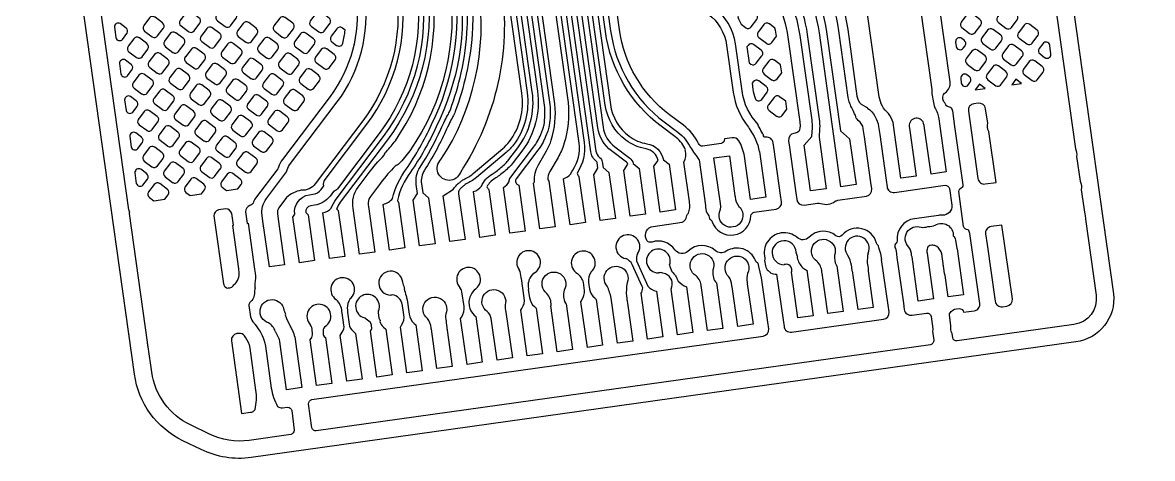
# Model space of a CAD drawing. Extents: x 176 to 489, y 37 to 258.
# Drawn here: x 225.12 to 238.14, y 49.6 to 54.62 of the extents above; entities that cross this region are included whole.
import ezdxf

# ---------------------------------------------------------------- set-up
doc = ezdxf.new("R2010")
doc.units = 0
doc.layers.add('bak_bak_ttr1-bcq7360', color=9, linetype='Continuous')
doc.layers.add('bak_outline', color=8, linetype='Continuous')

msp = doc.modelspace()

# ---------------------------------------------------------------- linework, layer by layer
at = {"layer": 'bak_bak_ttr1-bcq7360'}
for p, q in [((236.516, 53.905), (236.63, 53.921)), ((236.096, 53.846), (236.21, 53.862))]:
    msp.add_line(p, q, dxfattribs=at)
for points in [[(234.844, 52.62, 0.391526), (234.903, 52.704), (234.893, 52.779), (234.893, 52.779), (234.818, 53.307), (234.819, 53.307), (234.806, 53.399, 0.198924), (234.748, 53.496, -0.197398), (234.714, 53.554, -0.005848), (234.681, 53.626, -0.101709), (234.633, 53.761), (234.525, 54.529, 0.161646), (233.983, 55.629, -0.160256), (233.671, 56.264), (232.346, 65.691, -0.198908), (234.444, 73.804), (238.877, 79.688, 0.198902), (241.002, 87.903), (234.483, 134.292, 0.170817)], [(230.162, 52.896, -1.282442), (229.939, 53.043, 0.181655), (230.375, 54.994), (228.938, 65.22, -0.0797), (229.026, 69.777, -0.003721), (229.031, 69.804, -0.006077), (229.032, 69.807, -0.004716), (229.041, 69.851, -0.115895), (231.695, 75.875), (236.122, 81.751, 0.121191), (237.511, 84.996, 0.060908), (237.606, 87.234), (231.124, 133.359, 0.040698)], [(231.388, 133.396), (237.871, 87.26, -0.061024), (237.774, 84.953, -0.121174), (236.335, 81.591), (231.908, 75.715, 0.115958), (229.302, 69.799, 0.004821), (229.294, 69.758, -0.009273), (229.293, 69.754, -0.004784), (229.293, 69.752, 0.00373), (229.289, 69.729, 0.079687), (229.202, 65.257), (230.639, 55.031, -0.181786), (230.162, 52.896)], [(228.961, 54.892, -0.193979), (228.66, 53.772), (228.113, 53.045, 0.08742), (228.067, 52.956, -0.088018), (228.057, 52.937), (227.802, 52.598, 0.083619), (227.773, 52.542, -0.241297), (227.736, 52.514, 0.309462), (227.688, 52.442), (227.707, 52.307), (227.716, 52.309), (227.79, 51.781), (227.79, 51.781), (227.797, 51.734, -0.078624), (227.795, 51.614, 0.063269), (227.793, 51.57, -0.209463), (227.795, 51.549, 0.049868), (227.789, 51.516, -0.257547), (227.736, 51.394, 0.17704), (227.725, 51.361), (227.743, 51.229, 0.124424), (227.787, 51.155, -0.119288), (227.793, 51.144, -0.094558), (227.899, 50.964, -0.050377), (227.912, 50.912), (227.915, 50.893), (227.915, 50.893), (227.983, 50.408, 0.091269), (228.056, 50.196, 0.209543), (228.114, 50.18), (228.17, 50.188, -0.364268), (228.221, 50.148), (228.247, 49.921, -0.34951), (228.209, 49.872), (227.729, 49.804, -0.147934), (227.271, 49.876), (227.052, 49.982, -0.250802), (226.606, 50.591), (226.565, 50.882, -0.098314), (226.558, 50.936), (226.349, 52.42, -0.098304), (226.352, 52.44, -0.10773), (226.343, 52.465), (224.23, 67.495, -0.154608)], [(231.984, 65.64), (233.309, 56.214, 0.160588), (233.723, 55.373, -0.160497), (234.16, 54.486), (234.298, 53.51, -0.048605), (234.302, 53.403), (234.297, 53.302, -0.008462), (234.297, 53.301), (234.376, 52.706), (234.376, 52.706), (234.199, 52.682), (234.125, 53.209), (234.214, 53.309), (234.219, 53.408, 0.048601), (234.215, 53.499), (234.078, 54.474, 0.160522), (233.664, 55.315, -0.160569), (233.227, 56.202), (231.902, 65.628, -0.19891)], [(232.206, 65.671), (233.531, 56.245, 0.160526), (233.883, 55.53, -0.160493), (234.382, 54.517), (234.542, 53.375), (234.648, 53.283), (234.648, 53.282), (234.722, 52.755), (234.546, 52.73), (234.472, 53.258), (234.467, 53.315), (234.3, 54.506, 0.160526), (233.823, 55.472, -0.160496), (233.448, 56.233), (232.124, 65.66, -0.198904)], [(231.084, 65.518), (232.47, 55.653, 0.198902), (233.019, 54.722, -0.19871), (233.23, 54.364), (233.306, 53.821, 0.137023), (233.482, 53.419, -0.087024), (233.489, 53.403, -0.109623), (233.607, 53.137), (233.608, 53.137), (233.682, 52.609), (233.506, 52.584), (233.436, 53.084, 0.096684), (233.37, 53.261, 0.294706), (233.296, 53.295), (233.205, 53.283, -0.378206), (233.168, 53.228), (232.953, 53.198, -0.304803), (232.906, 53.228, 0.120269), (232.732, 53.44), (232.574, 53.559, -0.198882), (231.995, 54.542), (230.465, 65.431, -0.080073)], [(231.761, 65.61), (233.086, 56.18, 0.160276), (233.562, 55.215, -0.160473), (233.937, 54.455), (234.074, 53.479, -0.052017), (234.076, 53.411, -0.379916), (234.022, 53.347), (234.007, 53.345, 0.410916), (233.944, 53.26), (233.955, 53.185), (233.955, 53.185), (234.029, 52.658), (234.029, 52.658), (234.039, 52.583, 0.412974), (234.124, 52.519), (234.279, 52.541, -0.085134), (234.313, 52.538, 0.253929), (234.483, 52.562, -0.085118), (234.514, 52.574), (234.844, 52.62), (234.844, 52.62)], [(234.056, 55.7, -0.161596), (234.626, 54.543), (234.733, 53.775, 0.049068), (234.745, 53.727, 0.159301), (234.833, 53.652, -0.101553), (234.842, 53.646, -0.04456), (234.855, 53.638, -0.198922), (234.982, 53.423), (234.995, 53.332), (234.995, 53.332), (235.069, 52.804), (235.069, 52.804), (235.079, 52.729, 0.414226), (235.164, 52.665), (235.749, 52.747, -0.358954), (235.8, 52.709), (235.825, 52.517, -0.473552), (235.718, 52.402, 0.051228), (235.671, 52.4), (235.394, 52.361, 0.402728), (235.197, 52.11, -0.225302), (235.178, 52.072, 0.342207), (235.176, 52.016, -0.071463), (235.183, 51.991), (235.194, 51.915), (235.194, 51.915), (235.268, 51.388), (235.268, 51.388), (235.278, 51.313, 0.428151), (235.367, 51.25), (235.535, 51.273, -0.356817), (235.586, 51.235), (235.606, 51.092, -0.06816), (235.604, 51.065), (235.604, 51.065), (235.618, 50.959, -0.356865), (235.58, 50.908), (228.502, 49.913, -0.356865), (228.451, 49.951), (228.413, 50.226, -0.356827), (228.451, 50.276), (233.652, 51.007, 0.411768), (233.716, 51.091), (233.705, 51.168), (233.705, 51.168), (233.633, 51.679), (233.602, 51.809), (233.596, 51.847, -0.236461), (233.564, 51.878, 0.474203), (233.224, 51.985, -0.339458), (233.1, 51.994, 0.390669), (232.788, 51.988, -0.461808), (232.633, 52.004, 0.334712), (232.371, 52.092, -0.45182), (232.303, 52.131, -0.497131), (232.383, 52.273), (232.718, 52.32, 0.210601), (232.764, 52.368, -0.117621), (232.79, 52.426, 0.174175), (232.802, 52.547, -0.134607), (232.802, 52.561), (232.739, 53.015), (232.74, 53.015, -0.048052), (232.742, 53.02, 0.192262), (232.755, 53.142, -0.134425), (232.755, 53.156, 0.030491), (232.75, 53.175, 0.10823), (232.634, 53.31), (232.476, 53.429, -0.198914), (231.834, 54.519), (230.303, 65.409, -0.080076)], [(230.006, 65.368), (231.725, 53.141, 0.199793), (231.767, 53.069, -0.197092), (231.798, 53.016), (231.807, 52.953), (231.875, 52.893), (231.875, 52.893), (231.949, 52.365), (231.773, 52.341), (231.699, 52.868), (231.748, 52.944), (231.739, 53.008, 0.198227), (231.731, 53.022, -0.198926), (231.665, 53.133), (229.947, 65.359, -0.080126)], [(230.125, 65.384), (231.807, 53.418, 0.198198), (231.941, 53.191), (232.114, 53.06, -0.172649), (232.154, 53), (232.222, 52.942), (232.222, 52.941), (232.296, 52.414), (232.12, 52.389), (232.045, 52.917), (232.094, 52.99, 0.148185), (232.078, 53.012), (231.905, 53.143, -0.198193), (231.747, 53.41), (230.066, 65.376, -0.080113)], [(230.244, 65.401), (231.891, 53.68, 0.199022), (232.107, 53.313, 0.121406), (232.312, 53.226, -0.314395), (232.502, 53.041), (232.569, 52.991), (232.569, 52.99), (232.643, 52.463), (232.466, 52.438), (232.392, 52.966), (232.442, 53.032, 0.310866), (232.302, 53.167, -0.121401), (232.071, 53.266, -0.198919), (231.832, 53.672), (230.184, 65.392, -0.080094)], [(230.363, 65.417), (231.893, 54.528, 0.198915), (232.512, 53.477), (232.67, 53.358, -0.120018), (232.813, 53.183, 0.004212), (232.911, 53.044, -0.047731), (232.914, 53.039), (232.915, 53.039), (232.989, 52.512), (232.989, 52.512, 0.116141), (233.004, 52.429, -0.142782), (233.035, 52.359, -0.224527), (233.063, 52.327, 0.836788), (233.511, 52.395, -0.304648), (233.549, 52.437), (233.8, 52.472, 0.411489), (233.864, 52.556), (233.853, 52.633), (233.853, 52.633), (233.779, 53.161), (233.779, 53.161), (233.768, 53.237, 0.414271), (233.683, 53.301, -0.475804), (233.655, 53.327, -0.061279), (233.646, 53.34, 0.028001), (233.605, 53.416, -0.106694), (233.595, 53.441, 0.007037), (233.595, 53.447, -0.154581), (233.408, 53.835), (233.332, 54.378, 0.198763), (233.081, 54.804, -0.198793)], [(229.321, 65.274), (230.931, 53.816, -0.199328), (230.775, 53.213, -0.055616), (230.691, 53.125), (230.348, 52.835, -0.050841), (230.287, 52.793, 0.004818), (230.231, 52.763, 0.054415), (230.208, 52.746, -0.040719), (230.174, 52.72, 0.03466), (230.149, 52.692, -0.109392), (230.148, 52.69, 0.230962), (230.142, 52.651, -0.140735), (230.142, 52.649), (230.216, 52.122), (230.04, 52.097), (229.966, 52.625), (230.083, 52.701, -0.030573), (230.085, 52.704, -0.060184), (230.135, 52.765, -0.054991), (230.14, 52.769, 0.043587), (230.168, 52.79, -0.054271), (230.201, 52.815, -0.004826), (230.258, 52.846, 0.050683), (230.31, 52.881), (230.652, 53.17, 0.055748), (230.727, 53.25, 0.199256), (230.872, 53.808), (229.261, 65.265, -0.080107)], [(229.44, 65.29), (231.05, 53.832, -0.199134), (230.871, 53.141), (230.77, 53.008, -0.042054), (230.724, 52.955, -0.024245), (230.612, 52.86, -0.032004), (230.559, 52.824, 0.142043), (230.468, 52.729, 0.092768), (230.489, 52.698), (230.489, 52.698), (230.563, 52.171), (230.387, 52.146), (230.312, 52.673), (230.313, 52.674, 0.14491), (230.405, 52.736, -0.162156), (230.529, 52.876, 0.032089), (230.575, 52.907, 0.02415), (230.682, 52.999, 0.041887), (230.722, 53.044), (230.823, 53.177, 0.199134), (230.991, 53.824), (229.38, 65.282, -0.080173)], [(229.558, 65.305), (231.193, 53.679, -0.061614), (231.186, 53.435, -0.058123), (231.169, 53.371), (231.144, 53.308, -0.064194), (231.054, 53.15), (230.805, 52.821, 0.347036), (230.81, 52.765, 0.056098), (230.835, 52.747), (230.835, 52.747), (230.91, 52.219), (230.733, 52.195), (230.659, 52.722, 0.141364), (230.725, 52.791, -0.013329), (230.728, 52.813, -0.117294), (230.734, 52.826), (231.006, 53.186, 0.064185), (231.089, 53.331), (231.113, 53.393, 0.058487), (231.127, 53.444, 0.061442), (231.133, 53.672), (229.499, 65.297, -0.080182)], [(229.769, 65.335), (231.403, 53.703, -0.100986), (231.356, 53.224, -0.055495), (231.288, 53.069), (231.194, 52.906, 0.130635), (231.169, 52.813, 0.027135), (231.182, 52.796), (231.182, 52.796), (231.256, 52.268), (231.08, 52.243), (231.006, 52.771), (231.006, 52.771, 0.023833), (231.017, 52.788, -0.15004), (231.062, 52.982), (231.156, 53.145, 0.055531), (231.21, 53.269, 0.10063), (231.252, 53.686), (229.618, 65.314, -0.08017)], [(229.888, 65.351), (231.589, 53.242, -0.184272), (231.508, 52.888, 0.108351), (231.529, 52.844), (231.603, 52.317), (231.427, 52.292), (231.352, 52.819), (231.352, 52.82, 0.125463), (231.436, 52.88, -0.049473), (231.458, 52.921, 0.184888), (231.53, 53.234), (229.828, 65.343, -0.080143)], [(228.628, 65.106), (230.039, 55.071, -0.189053), (229.579, 53.144, -0.044702), (229.453, 52.994, -0.124246), (229.411, 52.969, 0.029903), (229.243, 52.773), (229.127, 52.618, 0.197988), (229.101, 52.516), (229.102, 52.503), (229.102, 52.503), (229.177, 51.976), (229, 51.951), (228.926, 52.479), (228.926, 52.479, -0.209131), (228.985, 52.725), (229.101, 52.88, -0.030121), (229.284, 53.093, -0.129806), (229.31, 53.138, 0.044777), (229.413, 53.261, 0.188998), (229.837, 55.042), (228.427, 65.078, -0.198924)], [(228.747, 65.123), (230.157, 55.087, -0.152583), (229.883, 53.42, -0.045852), (229.587, 52.898, 0.108654), (229.438, 52.572, 0.06333), (229.449, 52.552), (229.449, 52.552), (229.523, 52.024), (229.347, 52), (229.273, 52.527), (229.273, 52.527, 0.158563), (229.382, 52.594, -0.106055), (229.539, 52.934, 0.045863), (229.829, 53.447, 0.152624), (230.098, 55.079), (228.688, 65.115, -0.198918)], [(228.014, 65.019), (229.424, 54.985, -0.1987), (229.037, 53.489), (228.489, 52.762, -0.253893), (228.329, 52.689, 0.141194), (228.159, 52.605), (228.071, 52.488, 0.198845), (228.054, 52.422), (228.063, 52.357), (228.063, 52.357), (228.137, 51.83), (227.961, 51.805), (227.887, 52.333), (227.887, 52.333), (227.878, 52.397, -0.198818), (227.929, 52.595), (228.16, 52.902, -0.121401), (228.195, 52.983), (228.743, 53.71, 0.198963), (229.059, 54.934), (227.649, 64.968, -0.198928)], [(228.249, 65.053), (229.659, 55.017, -0.198886), (229.227, 53.345), (228.746, 52.706, -0.164395), (228.699, 52.674), (228.66, 52.623, -0.198692), (228.481, 52.517), (228.439, 52.511, 0.411744), (228.38, 52.433), (228.409, 52.406), (228.409, 52.406), (228.483, 51.878), (228.307, 51.854), (228.233, 52.381), (228.254, 52.415, -0.413342), (228.422, 52.637), (228.463, 52.643, 0.198523), (228.558, 52.699), (228.588, 52.739, -0.224917), (228.604, 52.813), (229.085, 53.452, 0.198884), (229.483, 54.993), (228.073, 65.028, -0.198926)], [(228.368, 65.069), (229.778, 55.034, -0.198898), (229.322, 53.272), (228.778, 52.551, 0.068191), (228.736, 52.474, 0.073445), (228.755, 52.455), (228.756, 52.455), (228.83, 51.927), (228.654, 51.902), (228.579, 52.43, 0.153519), (228.675, 52.483, -0.077159), (228.731, 52.587), (229.275, 53.309, 0.198898), (229.719, 55.026), (228.308, 65.061, -0.198928)], [(235.756, 63.806), (237.251, 53.166, -0.163949), (237.263, 53.079), (237.303, 52.793, -0.186368), (237.317, 52.695), (237.357, 52.414, -0.107384), (237.365, 52.356), (237.488, 51.479, -0.413968), (237.233, 51.14), (235.887, 50.951, -0.356865), (235.836, 50.989), (235.829, 51.037, -0.178298), (235.816, 51.131), (235.8, 51.249, -0.13252), (235.805, 51.275, -0.221952), (235.878, 51.322), (235.909, 51.326, -0.386965), (235.961, 51.282), (236.085, 51.3, 0.414226), (236.149, 51.385), (236.034, 52.191, 0.160774), (236.013, 52.233, -0.359044), (235.962, 52.272), (235.908, 52.674, -0.374597), (235.95, 52.725, 0.165287), (235.956, 52.753), (235.858, 53.453), (235.858, 53.453), (235.836, 53.61, -0.037685), (235.835, 53.612, 0.310635), (235.8, 53.648, -0.272634), (235.757, 53.676, 0.020103), (235.739, 53.707, 0.007558), (235.732, 53.718, -0.192616), (235.723, 53.764, -0.237418), (235.75, 53.814, 0.282385), (235.806, 53.942), (235.68, 54.836, 0.173823)], [(230.304, 54.887, -0.024559), (230.302, 54.562, -0.045574), (230.23, 54.03, -0.034152), (230.103, 53.597, -0.043264), (230.076, 53.539, 0.025824), (230.039, 53.468, -0.009363), (229.992, 53.369, -0.037558), (229.748, 52.921, 0.180151), (229.713, 52.764), (229.728, 52.66), (229.796, 52.601), (229.796, 52.6), (229.87, 52.073), (229.693, 52.048), (229.619, 52.576), (229.668, 52.652), (229.654, 52.756, -0.180399), (229.698, 52.954, 0.037696), (229.938, 53.395, 0.009394), (229.985, 53.493, -0.025885), (230.024, 53.569, 0.043202), (230.047, 53.618, 0.034163), (230.171, 54.044, 0.045629), (230.242, 54.566, 0.024574), (230.244, 54.885, 0.023856)], [(235.46, 54.804), (235.594, 53.852, -0.041399), (235.596, 53.802, 0.03549), (235.629, 53.642, -0.10755), (235.676, 53.514), (235.688, 53.429), (235.688, 53.429), (235.762, 52.901), (235.586, 52.876), (235.511, 53.404), (235.511, 53.404), (235.506, 53.44, -0.06212), (235.505, 53.446, 0.966546), (235.334, 53.428), (235.341, 53.38), (235.341, 53.38), (235.416, 52.853), (235.239, 52.828), (235.165, 53.356), (235.165, 53.356), (235.149, 53.472, 0.097922), (235.096, 53.575, -0.185883), (234.99, 53.767), (234.856, 54.719, 0.198737)], [(233.085, 53.063), (233.262, 53.088), (233.327, 52.627, -0.132419), (233.331, 52.613, 0.166513), (233.372, 52.504, -2.016832), (233.157, 52.461)], [(233.157, 52.461, 0.057512), (233.164, 52.502), (233.16, 52.536), (233.16, 52.536), (233.085, 53.063)], [(232.203, 51.956, 0.118623), (232.191, 51.875), (232.321, 51.583, 0.150641), (232.421, 51.526), (232.495, 50.998), (232.319, 50.973), (232.245, 51.501, 0.122458), (232.265, 51.563, 0.005119), (232.258, 51.578), (232.144, 51.833, 0.139064), (232.068, 51.903)], [(234.03, 51.976, 0.056254), (234.044, 51.93, -0.170566), (234.045, 51.912, 0.157507), (234.109, 51.795, 0.055057), (234.153, 51.769), (234.154, 51.769), (234.228, 51.242), (234.052, 51.217), (233.978, 51.745), (233.978, 51.745, 0.00822), (233.98, 51.75, -0.048351), (233.981, 51.754, 0.069666), (233.984, 51.769, -0.108613), (233.981, 51.78, 0.381468), (233.925, 51.836, -0.060091), (233.893, 51.832)], [(234.86, 51.965, 0.066091), (234.852, 51.851, -0.031916), (234.863, 51.773, -0.043216), (234.862, 51.758), (234.921, 51.339), (234.745, 51.314), (234.686, 51.733, -0.040958), (234.682, 51.747, -0.032181), (234.67, 51.825, 0.068105), (234.629, 51.935)], [(232.573, 51.828, 0.08555), (232.599, 51.754, -0.024923), (232.63, 51.716, -0.042146), (232.653, 51.684, -0.108048), (232.657, 51.673, -0.018045), (232.674, 51.642, 0.121671), (232.768, 51.574), (232.842, 51.047), (232.665, 51.022), (232.591, 51.55, 0.147127), (232.601, 51.651, 0.033592), (232.567, 51.698, 0.052254), (232.526, 51.724, 0.084259), (232.467, 51.739, -0.043149), (232.444, 51.737)], [(231.007, 51.732, 0.137992), (230.952, 51.651, 0.009738), (230.952, 51.647, -0.255419), (230.945, 51.624, 0.095251), (230.946, 51.556, -0.124045), (230.945, 51.542), (230.958, 51.454, 0.178679), (231.016, 51.347), (231.035, 51.331), (231.035, 51.331), (231.109, 50.803), (230.932, 50.778), (230.858, 51.306), (230.872, 51.327, 0.180453), (230.898, 51.447), (230.867, 51.67, -0.144233), (230.862, 51.685, 0.126373), (230.84, 51.771)], [(231.671, 51.748, 0.178014), (231.64, 51.626), (231.651, 51.55, 0.176597), (231.71, 51.447, -0.112455), (231.718, 51.437), (231.728, 51.428), (231.728, 51.428), (231.802, 50.901), (231.626, 50.876), (231.551, 51.404), (231.559, 51.415, -0.113468), (231.563, 51.426, 0.16347), (231.593, 51.533), (231.58, 51.625, 0.176343), (231.513, 51.729)], [(229.497, 51.629, 0.033494), (229.515, 51.569, -0.162358), (229.516, 51.552, 0.042719), (229.536, 51.473, -0.051302), (229.548, 51.425), (229.571, 51.259, 0.17867), (229.629, 51.153), (229.648, 51.136), (229.648, 51.136), (229.722, 50.608), (229.546, 50.584), (229.472, 51.111), (229.485, 51.132, 0.180453), (229.512, 51.252), (229.497, 51.357, -0.131411), (229.492, 51.37, 0.353335), (229.378, 51.482, -0.033893), (229.36, 51.481)], [(230.326, 51.544), (230.295, 51.502, 0.19641), (230.262, 51.373), (230.264, 51.358, 0.180457), (230.322, 51.25), (230.341, 51.234), (230.341, 51.233), (230.415, 50.706), (230.239, 50.681), (230.165, 51.209), (230.178, 51.23, 0.178377), (230.205, 51.348), (230.179, 51.519, 0.073491), (230.157, 51.567)], [(228.89, 51.434, 0.133428), (228.857, 51.33, -0.034595), (228.862, 51.293, -0.083979), (228.861, 51.283), (228.88, 51.144, 0.179637), (228.922, 51.067), (228.955, 51.039), (228.955, 51.038), (229.029, 50.511), (228.853, 50.486), (228.778, 51.014), (228.802, 51.051, 0.178632), (228.821, 51.135), (228.801, 51.276, -0.114465), (228.797, 51.29, 0.195553), (228.731, 51.428)], [(229.219, 51.298, 0.044899), (229.216, 51.274), (229.223, 51.218, 0.041849), (229.233, 51.197, -0.19313), (229.236, 51.177, 0.158978), (229.275, 51.11), (229.302, 51.087), (229.302, 51.087), (229.376, 50.56), (229.199, 50.535), (229.125, 51.063), (229.138, 51.083, 0.06849), (229.141, 51.107, -0.134694), (229.137, 51.121, 0.119225), (229.127, 51.166), (229.059, 51.218)], [(228.601, 51.117), (228.588, 51.099, 0.182396), (228.582, 51.04, -0.124721), (228.582, 51.027, 0.088421), (228.594, 51.003), (228.608, 50.99), (228.608, 50.99), (228.682, 50.462), (228.506, 50.437), (228.432, 50.965), (228.449, 50.992, 0.108772), (228.458, 51.052, -0.13372), (228.455, 51.066, 0.138999), (228.433, 51.141)]]:
    msp.add_lwpolyline(points, format="xyb", dxfattribs=at)
for points in [[(226.513, 54.588, 0.406878), (226.524, 54.526), (226.61, 54.461, -0.05617), (226.612, 54.46, 0.40696), (226.674, 54.47), (226.739, 54.556, -0.056402), (226.741, 54.558, 0.406992), (226.73, 54.62), (226.644, 54.685, -0.055736), (226.641, 54.687, 0.406864), (226.58, 54.677), (226.514, 54.59, -0.055527)], [(226.933, 54.647, 0.407314), (226.943, 54.585), (227.03, 54.52, -0.056131), (227.032, 54.518, 0.407314), (227.094, 54.529), (227.159, 54.615, -0.05612), (227.161, 54.618, 0.407109), (227.15, 54.679), (227.064, 54.745, -0.055571), (227.062, 54.746, 0.407093), (227, 54.736), (226.934, 54.649, -0.05578)], [(227.353, 54.706, 0.407278), (227.364, 54.644), (227.45, 54.579, -0.056131), (227.452, 54.578, 0.407391), (227.514, 54.588), (227.58, 54.674, -0.056511), (227.581, 54.677, 0.407162), (227.571, 54.738), (227.484, 54.804, -0.055736), (227.482, 54.805, 0.407059), (227.42, 54.795), (227.355, 54.708, -0.055477)], [(228.013, 54.584, 0.406926), (228.023, 54.523), (228.11, 54.457, -0.056204), (228.112, 54.456, 0.406716), (228.174, 54.466), (228.239, 54.553, -0.056093), (228.24, 54.555, 0.407145), (228.23, 54.617), (228.144, 54.682, -0.056388), (228.141, 54.683, 0.407129), (228.08, 54.673), (228.014, 54.587, -0.055736)], [(228.433, 54.643, 0.407123), (228.443, 54.582), (228.53, 54.516, -0.055211), (228.532, 54.515, 0.407063), (228.594, 54.525), (228.659, 54.612, -0.056347), (228.66, 54.614, 0.406392), (228.65, 54.676), (228.564, 54.741, -0.055693), (228.561, 54.742, 0.406956), (228.5, 54.732), (228.434, 54.646, -0.05578)], [(233.366, 54.667, -0.022627), (233.397, 54.605), (233.45, 54.565, -0.055905), (233.452, 54.564, 0.406788), (233.514, 54.574), (233.579, 54.661, -0.055152), (233.58, 54.663, 0.406756), (233.57, 54.725), (233.483, 54.79, -0.055571), (233.481, 54.791, 0.407129), (233.419, 54.781), (233.369, 54.714, 0.280407)], [(235.932, 54.626, 0.407232), (235.943, 54.565), (236.029, 54.499, -0.05617), (236.031, 54.498, 0.407245), (236.093, 54.508), (236.159, 54.595, -0.055998), (236.16, 54.597, 0.407179), (236.15, 54.659), (236.063, 54.724, -0.055998), (236.061, 54.725, 0.407179), (235.999, 54.715), (235.934, 54.629, -0.055693)], [(236.353, 54.685, 0.407268), (236.363, 54.624), (236.449, 54.558, -0.05617), (236.452, 54.557, 0.407314), (236.513, 54.567), (236.579, 54.654, -0.056388), (236.58, 54.656, 0.407126), (236.57, 54.718), (236.483, 54.783, -0.05578), (236.481, 54.784, 0.407215), (236.419, 54.774), (236.354, 54.688, -0.055957)], [(226.175, 54.571), (226.192, 54.45, 0.595284), (226.269, 54.43), (226.319, 54.497, -0.056388), (226.321, 54.5, 0.39114), (226.312, 54.56, -0.055825), (226.31, 54.561), (226.243, 54.612, 0.595259)], [(227.173, 54.466, 0.406926), (227.183, 54.404), (227.27, 54.339, -0.056532), (227.272, 54.338, 0.406909), (227.334, 54.348), (227.399, 54.435, -0.056254), (227.4, 54.437, 0.406696), (227.39, 54.499), (227.303, 54.564, -0.055477), (227.301, 54.565, 0.407043), (227.239, 54.555), (227.174, 54.468, -0.055523)], [(227.593, 54.525, 0.407314), (227.603, 54.464), (227.69, 54.398, -0.056241), (227.692, 54.397, 0.407278), (227.754, 54.407), (227.819, 54.494, -0.05612), (227.82, 54.496, 0.407109), (227.81, 54.558), (227.723, 54.623, -0.055736), (227.721, 54.624, 0.407059), (227.659, 54.614), (227.594, 54.528, -0.055466)], [(228.673, 54.463, 0.406659), (228.683, 54.401), (228.736, 54.361, -0.046467), (228.74, 54.359, 0.543129), (228.809, 54.387, 0.026707), (228.835, 54.537), (228.803, 54.561, -0.055736), (228.801, 54.562, 0.406894), (228.739, 54.552), (228.674, 54.465, -0.055807)], [(233.592, 54.512, 0.406804), (233.603, 54.45), (233.689, 54.385, -0.055999), (233.691, 54.383, 0.406899), (233.753, 54.394), (233.807, 54.465, 0.020144), (233.787, 54.561), (233.723, 54.61, -0.055477), (233.721, 54.611, 0.407318), (233.659, 54.601), (233.594, 54.514, -0.056279)], [(236.592, 54.505, 0.407278), (236.602, 54.443), (236.689, 54.378, -0.056131), (236.691, 54.377, 0.407314), (236.753, 54.387), (236.818, 54.473, -0.056279), (236.819, 54.476, 0.407198), (236.809, 54.537), (236.723, 54.603, -0.055693), (236.72, 54.604, 0.407145), (236.659, 54.594), (236.593, 54.507, -0.055693)], [(226.333, 54.348, 0.407228), (226.343, 54.286), (226.43, 54.221, -0.055905), (226.432, 54.22, 0.407331), (226.494, 54.23), (226.559, 54.317, -0.056388), (226.56, 54.319, 0.407129), (226.55, 54.381), (226.463, 54.446, -0.055571), (226.461, 54.447, 0.407093), (226.399, 54.437), (226.334, 54.35, -0.055571)], [(226.753, 54.407, 0.406934), (226.763, 54.345), (226.85, 54.28, -0.056241), (226.852, 54.279, 0.40694), (226.914, 54.289), (226.979, 54.376, -0.05642), (226.98, 54.378, 0.407058), (226.97, 54.44), (226.883, 54.505, -0.056012), (226.881, 54.506, 0.4069), (226.819, 54.496), (226.754, 54.409, -0.055475)], [(227.833, 54.345, 0.406943), (227.843, 54.283), (227.929, 54.218, -0.055957), (227.932, 54.217, 0.407012), (227.993, 54.227), (228.059, 54.313, -0.055842), (228.06, 54.316, 0.406917), (228.05, 54.377), (227.963, 54.443, -0.055572), (227.961, 54.444, 0.406782), (227.899, 54.434), (227.834, 54.347, -0.055998)], [(228.253, 54.404, 0.407248), (228.263, 54.342), (228.349, 54.277, -0.055693), (228.352, 54.276, 0.407149), (228.413, 54.286), (228.479, 54.372, -0.056093), (228.48, 54.375, 0.406958), (228.47, 54.436), (228.383, 54.502, -0.056241), (228.381, 54.503, 0.407126), (228.319, 54.493), (228.254, 54.406, -0.055693)], [(235.87, 54.398), (235.877, 54.347, 0.650387), (235.957, 54.328), (235.978, 54.355, -0.05617), (235.979, 54.358, 0.407145), (235.969, 54.419), (235.94, 54.441, 0.650016)], [(236.172, 54.446, 0.407281), (236.182, 54.384), (236.269, 54.319, -0.05612), (236.271, 54.318, 0.40737), (236.333, 54.328), (236.398, 54.414, -0.05617), (236.399, 54.417, 0.407165), (236.389, 54.478), (236.302, 54.544, -0.055693), (236.3, 54.545, 0.407179), (236.238, 54.535), (236.173, 54.448, -0.055957)], [(226.992, 54.227, 0.407023), (227.003, 54.165), (227.089, 54.1, -0.05642), (227.091, 54.099, 0.40737), (227.153, 54.109), (227.218, 54.195, -0.056388), (227.22, 54.197, 0.406735), (227.209, 54.259), (227.123, 54.324, -0.056022), (227.121, 54.326, 0.406701), (227.059, 54.315), (226.994, 54.229, -0.055527)], [(227.412, 54.286, 0.407164), (227.423, 54.224), (227.509, 54.159, -0.056241), (227.511, 54.157, 0.407016), (227.573, 54.168), (227.639, 54.254, -0.055957), (227.64, 54.257, 0.406805), (227.63, 54.318), (227.543, 54.384, -0.055736), (227.541, 54.385, 0.406668), (227.479, 54.375), (227.414, 54.288, -0.055466)], [(228.492, 54.223, 0.406743), (228.502, 54.162), (228.589, 54.096, -0.056093), (228.591, 54.095, 0.406416), (228.653, 54.105), (228.718, 54.192, -0.055419), (228.719, 54.194, 0.407164), (228.709, 54.256), (228.623, 54.321, -0.056456), (228.62, 54.322, 0.406917), (228.559, 54.312), (228.493, 54.225, -0.055848)], [(233.465, 54.343), (233.491, 54.158), (233.509, 54.145, -0.055736), (233.511, 54.144, 0.40686), (233.573, 54.154), (233.638, 54.241, -0.055267), (233.639, 54.243, 0.406745), (233.629, 54.305), (233.542, 54.37, -0.056115), (233.54, 54.371, 0.407081), (233.478, 54.361)], [(235.992, 54.206, 0.407245), (236.002, 54.145), (236.088, 54.079, -0.055957), (236.091, 54.078, 0.407282), (236.152, 54.088), (236.218, 54.175, -0.056279), (236.219, 54.177, 0.407198), (236.209, 54.239), (236.122, 54.304, -0.055693), (236.12, 54.305, 0.407146), (236.058, 54.295), (235.993, 54.209, -0.055693)], [(236.412, 54.265, 0.407215), (236.422, 54.203), (236.509, 54.138, -0.055957), (236.511, 54.137, 0.407262), (236.573, 54.147), (236.638, 54.234, -0.05612), (236.639, 54.236, 0.407076), (236.629, 54.298), (236.542, 54.363, -0.055629), (236.54, 54.364, 0.407093), (236.478, 54.354), (236.413, 54.267, -0.05578)], [(236.832, 54.324, 0.407281), (236.842, 54.262), (236.895, 54.222, -0.034652), (236.898, 54.22, 0.669356), (236.968, 54.265), (236.955, 54.359, -0.034546), (236.954, 54.362, 0.669246), (236.873, 54.38), (236.833, 54.326, -0.055477)], [(226.234, 54.151), (226.251, 54.03, 0.595097), (226.328, 54.01), (226.378, 54.077, -0.056241), (226.379, 54.079, 0.391159), (226.371, 54.139, -0.05601), (226.369, 54.141), (226.303, 54.191, 0.594783)], [(226.572, 54.168, 0.407198), (226.582, 54.106), (226.669, 54.041, -0.055736), (226.671, 54.039, 0.407285), (226.733, 54.05), (226.798, 54.136, -0.05612), (226.8, 54.138, 0.407093), (226.789, 54.2), (226.703, 54.266, -0.055523), (226.701, 54.267, 0.40706), (226.639, 54.257), (226.573, 54.17, -0.055629)], [(227.652, 54.105, 0.407131), (227.662, 54.043), (227.749, 53.978, -0.056456), (227.751, 53.977, 0.407209), (227.813, 53.987), (227.878, 54.074, -0.055957), (227.879, 54.076, 0.4069), (227.869, 54.138), (227.782, 54.203, -0.055572), (227.78, 54.204, 0.40649), (227.719, 54.194), (227.653, 54.107, -0.055585)], [(228.072, 54.164, 0.406943), (228.082, 54.103), (228.169, 54.037, -0.056366), (228.171, 54.036, 0.406879), (228.233, 54.046), (228.298, 54.133, -0.056093), (228.299, 54.135, 0.40675), (228.289, 54.197), (228.203, 54.262, -0.05578), (228.2, 54.263, 0.407199), (228.139, 54.253), (228.073, 54.167, -0.055998)], [(233.651, 54.092, 0.406519), (233.662, 54.03), (233.748, 53.965, -0.055957), (233.751, 53.963, 0.406671), (233.812, 53.974), (233.866, 54.045), (233.853, 54.136), (233.782, 54.189, -0.05578), (233.78, 54.191, 0.407033), (233.718, 54.18), (233.653, 54.094, -0.056186)], [(236.651, 54.085, 0.407262), (236.661, 54.023), (236.753, 53.954, 0.341998), (236.808, 53.962), (236.877, 54.053, -0.056012), (236.879, 54.056, 0.407145), (236.868, 54.117), (236.782, 54.183, -0.055905), (236.78, 54.184, 0.407109), (236.718, 54.174), (236.652, 54.087, -0.055736)], [(226.392, 53.928, 0.407195), (226.402, 53.866), (226.489, 53.801, -0.055693), (226.491, 53.8, 0.407245), (226.553, 53.81), (226.618, 53.897, -0.05617), (226.619, 53.899, 0.407271), (226.609, 53.961), (226.522, 54.026, -0.055957), (226.52, 54.027, 0.407135), (226.458, 54.017), (226.393, 53.93, -0.055523)], [(226.812, 53.987, 0.407175), (226.822, 53.925), (226.909, 53.86, -0.055693), (226.911, 53.859, 0.407387), (226.973, 53.869), (227.038, 53.956, -0.056388), (227.039, 53.958, 0.407129), (227.029, 54.02), (226.942, 54.085, -0.055736), (226.94, 54.086, 0.407057), (226.878, 54.076), (226.813, 53.989, -0.055523)], [(227.232, 54.046, 0.407354), (227.242, 53.984), (227.329, 53.919, -0.056131), (227.331, 53.918, 0.407271), (227.393, 53.928), (227.458, 54.015, -0.056012), (227.459, 54.017, 0.407145), (227.449, 54.079), (227.362, 54.144, -0.055736), (227.36, 54.145, 0.407059), (227.298, 54.135), (227.233, 54.048, -0.055466)], [(228.312, 53.984, 0.406511), (228.322, 53.922), (228.408, 53.857, -0.056513), (228.411, 53.856, 0.406544), (228.472, 53.866), (228.538, 53.952, -0.055629), (228.539, 53.955, 0.407026), (228.529, 54.016), (228.442, 54.082, -0.055957), (228.44, 54.083, 0.406967), (228.378, 54.073), (228.313, 53.986, -0.055807)], [(236.231, 54.026, 0.407209), (236.241, 53.964), (236.333, 53.895, 0.342036), (236.388, 53.903), (236.457, 53.994, -0.056279), (236.458, 53.996, 0.407218), (236.448, 54.058), (236.362, 54.124, -0.055736), (236.359, 54.125, 0.407145), (236.298, 54.115), (236.232, 54.028, -0.05578)], [(227.051, 53.807, 0.407218), (227.062, 53.745), (227.148, 53.68, -0.055693), (227.15, 53.678, 0.407288), (227.212, 53.689), (227.278, 53.775, -0.05612), (227.279, 53.777, 0.407109), (227.269, 53.839), (227.182, 53.905, -0.055477), (227.18, 53.906, 0.40697), (227.118, 53.896), (227.053, 53.809, -0.055363)], [(227.472, 53.866, 0.407357), (227.482, 53.804), (227.568, 53.739, -0.056279), (227.571, 53.737, 0.407211), (227.632, 53.748), (227.697, 53.834, -0.055842), (227.699, 53.836, 0.407053), (227.689, 53.898), (227.602, 53.963, -0.05578), (227.6, 53.965, 0.407129), (227.538, 53.954), (227.473, 53.868, -0.05578)], [(227.891, 53.925, 0.40744), (227.902, 53.863), (227.988, 53.798, -0.056456), (227.991, 53.796, 0.40704), (228.052, 53.807), (228.118, 53.893, -0.056132), (228.119, 53.896, 0.406591), (228.109, 53.957), (228.022, 54.023, -0.05531), (228.02, 54.024, 0.406825), (227.958, 54.014), (227.893, 53.927, -0.055957)], [(233.524, 53.923), (233.534, 53.853, 0.044787), (233.558, 53.751, 0.577544), (233.635, 53.738), (233.697, 53.821, -0.055736), (233.698, 53.823, 0.407053), (233.688, 53.885), (233.601, 53.95, -0.055905), (233.599, 53.951, 0.407078), (233.537, 53.941)], [(235.929, 53.978), (235.934, 53.93, 0.690471), (236.015, 53.905), (236.037, 53.935, -0.05617), (236.038, 53.937, 0.407165), (236.028, 53.999), (235.999, 54.021, 0.649718)], [(226.293, 53.731), (226.31, 53.61, 0.595161), (226.387, 53.59), (226.437, 53.657, -0.056131), (226.439, 53.659, 0.391177), (226.43, 53.719, -0.056087), (226.428, 53.721), (226.362, 53.771, 0.595007)], [(226.631, 53.748, 0.407228), (226.641, 53.686), (226.728, 53.62, -0.055905), (226.73, 53.619, 0.407331), (226.792, 53.629), (226.857, 53.716, -0.056241), (226.859, 53.718, 0.407248), (226.848, 53.78), (226.762, 53.845, -0.056012), (226.76, 53.847, 0.407145), (226.698, 53.836), (226.632, 53.75, -0.05578)], [(227.711, 53.685, 0.407364), (227.721, 53.623), (227.808, 53.558, -0.05617), (227.81, 53.557, 0.407093), (227.872, 53.567), (227.937, 53.654, -0.056093), (227.938, 53.656, 0.406694), (227.928, 53.718), (227.841, 53.783, -0.055466), (227.839, 53.784, 0.407255), (227.777, 53.774), (227.712, 53.687, -0.055957)], [(228.131, 53.744, 0.406991), (228.141, 53.682), (228.228, 53.617, -0.056279), (228.23, 53.616, 0.406678), (228.292, 53.626), (228.357, 53.713, -0.055465), (228.358, 53.715, 0.406907), (228.348, 53.777), (228.262, 53.842, -0.055736), (228.259, 53.843, 0.406967), (228.198, 53.833), (228.132, 53.746, -0.055807)], [(233.71, 53.671, 0.406949), (233.721, 53.61), (233.807, 53.544, -0.056186), (233.81, 53.543, 0.406862), (233.871, 53.553), (233.925, 53.625), (233.912, 53.716), (233.841, 53.769, -0.055693), (233.839, 53.771, 0.406769), (233.777, 53.76), (233.712, 53.674, -0.056131)], [(226.871, 53.567, 0.407175), (226.881, 53.505), (226.968, 53.44, -0.055693), (226.97, 53.439, 0.407262), (227.032, 53.449), (227.097, 53.536, -0.056241), (227.098, 53.538, 0.407265), (227.088, 53.6), (227.001, 53.665, -0.056012), (226.999, 53.666, 0.406987), (226.937, 53.656), (226.872, 53.569, -0.055523)], [(227.291, 53.626, 0.407195), (227.301, 53.564), (227.388, 53.499, -0.055736), (227.39, 53.498, 0.407159), (227.452, 53.508), (227.517, 53.595, -0.055571), (227.518, 53.597, 0.407113), (227.508, 53.659), (227.421, 53.724, -0.055477), (227.419, 53.725, 0.407162), (227.357, 53.715), (227.292, 53.628, -0.055736)], [(236.017, 53.602), (236.126, 52.826, 0.41424), (236.211, 52.762), (236.335, 52.779), (236.252, 53.369, -0.183716), (236.239, 53.465), (236.215, 53.63, 0.412342), (236.131, 53.694), (236.081, 53.687, 0.414226)], [(226.451, 53.508, 0.407198), (226.461, 53.446), (226.548, 53.381, -0.055736), (226.55, 53.38, 0.40737), (226.612, 53.39), (226.677, 53.477, -0.056241), (226.678, 53.479, 0.407248), (226.668, 53.541), (226.581, 53.606, -0.05612), (226.579, 53.607, 0.407076), (226.517, 53.597), (226.452, 53.51, -0.055629)], [(227.53, 53.446, 0.406907), (227.541, 53.384), (227.627, 53.318, -0.055585), (227.63, 53.317, 0.406795), (227.691, 53.327), (227.757, 53.414, -0.056366), (227.758, 53.416, 0.406856), (227.748, 53.478), (227.661, 53.544, -0.055693), (227.659, 53.545, 0.407248), (227.597, 53.535), (227.532, 53.448, -0.056279)], [(227.951, 53.505, 0.406829), (227.961, 53.443), (228.047, 53.378, -0.055998), (228.05, 53.376, 0.407113), (228.111, 53.387), (228.177, 53.473, -0.055736), (228.178, 53.475, 0.40705), (228.168, 53.537), (228.081, 53.602, -0.055315), (228.079, 53.604, 0.406984), (228.017, 53.593), (227.952, 53.507, -0.055957)], [(226.69, 53.327, 0.407218), (226.701, 53.266), (226.787, 53.2, -0.055736), (226.789, 53.199, 0.407298), (226.851, 53.209), (226.916, 53.296, -0.05617), (226.918, 53.298, 0.407231), (226.907, 53.36), (226.821, 53.425, -0.056131), (226.819, 53.427, 0.407109), (226.757, 53.416), (226.692, 53.33, -0.055523)], [(227.11, 53.387, 0.406824), (227.121, 53.325), (227.207, 53.259, -0.055957), (227.209, 53.258, 0.406544), (227.271, 53.268), (227.336, 53.355, -0.055629), (227.338, 53.357, 0.407092), (227.327, 53.419), (227.241, 53.484, -0.056012), (227.239, 53.486, 0.407145), (227.177, 53.475), (227.112, 53.389, -0.055736)], [(226.352, 53.311), (226.369, 53.189, 0.58544), (226.446, 53.17), (226.496, 53.237, -0.056456), (226.498, 53.239, 0.39114), (226.489, 53.299, -0.056135), (226.487, 53.301), (226.421, 53.351, 0.59481)], [(226.93, 53.147, 0.406824), (226.94, 53.085), (227.027, 53.02, -0.055478), (227.029, 53.019, 0.40689), (227.091, 53.029), (227.156, 53.116, -0.055523), (227.157, 53.118, 0.407016), (227.147, 53.18), (227.06, 53.245, -0.056022), (227.058, 53.246, 0.406805), (226.996, 53.236), (226.931, 53.149, -0.055736)], [(227.35, 53.206, 0.406555), (227.36, 53.144), (227.447, 53.079, -0.055957), (227.449, 53.078, 0.40686), (227.511, 53.088), (227.576, 53.175, -0.056093), (227.577, 53.177, 0.406534), (227.567, 53.238), (227.48, 53.304, -0.056402), (227.478, 53.305, 0.406783), (227.416, 53.295), (227.351, 53.208, -0.056513)], [(227.77, 53.265, 0.406796), (227.78, 53.203), (227.867, 53.138, -0.055693), (227.869, 53.137, 0.406678), (227.931, 53.147), (227.996, 53.234, -0.056022), (227.997, 53.236, 0.406635), (227.987, 53.298), (227.901, 53.363, -0.055585), (227.898, 53.364, 0.406738), (227.837, 53.354), (227.771, 53.267, -0.056075)], [(226.51, 53.088, 0.407288), (226.52, 53.026), (226.607, 52.961, -0.055957), (226.609, 52.96, 0.407298), (226.671, 52.97), (226.736, 53.056, -0.056241), (226.737, 53.059, 0.407248), (226.727, 53.121), (226.64, 53.186, -0.056012), (226.638, 53.187, 0.407129), (226.576, 53.177), (226.511, 53.09, -0.055477)], [(227.59, 53.025, 0.406349), (227.6, 52.964), (227.686, 52.898, -0.055999), (227.689, 52.897, 0.406989), (227.75, 52.907), (227.816, 52.994, -0.056279), (227.817, 52.996, 0.40689), (227.807, 53.058), (227.72, 53.123, -0.056254), (227.718, 53.124, 0.40683), (227.656, 53.114), (227.591, 53.028, -0.056132)], [(226.749, 52.907, 0.40691), (226.759, 52.846), (226.846, 52.78, -0.056225), (226.848, 52.779, 0.406847), (226.91, 52.789), (226.975, 52.876, -0.055523), (226.977, 52.878, 0.40702), (226.966, 52.94), (226.88, 53.005, -0.05574), (226.878, 53.006, 0.406713), (226.816, 52.996), (226.75, 52.909, -0.055736)], [(227.169, 52.966, 0.407142), (227.18, 52.905), (227.266, 52.839, -0.055571), (227.269, 52.838, 0.40695), (227.33, 52.848), (227.396, 52.935, -0.05574), (227.397, 52.937, 0.40668), (227.387, 52.999), (227.3, 53.064, -0.055697), (227.298, 53.066, 0.406885), (227.236, 53.055), (227.171, 52.969, -0.056241)], [(226.411, 52.891), (226.428, 52.769, 0.585436), (226.505, 52.75), (226.555, 52.817, -0.056279), (226.556, 52.819, 0.391177), (226.548, 52.879, -0.055907), (226.546, 52.881), (226.479, 52.931, 0.584987)], [(227.409, 52.786, 0.406673), (227.419, 52.724), (227.468, 52.687), (227.598, 52.706), (227.635, 52.754, -0.055957), (227.636, 52.757, 0.407137), (227.626, 52.818), (227.54, 52.884, -0.05617), (227.537, 52.885, 0.407129), (227.476, 52.875), (227.41, 52.788, -0.056161)], [(226.569, 52.668, 0.407268), (226.579, 52.606), (226.628, 52.569), (226.758, 52.587), (226.795, 52.636, -0.055629), (226.796, 52.638, 0.406894), (226.786, 52.7), (226.699, 52.766, -0.055572), (226.697, 52.767, 0.406696), (226.635, 52.757), (226.57, 52.67, -0.055571)], [(226.989, 52.727, 0.407284), (226.999, 52.665), (227.048, 52.628), (227.178, 52.647), (227.215, 52.695, -0.055912), (227.216, 52.698, 0.406935), (227.206, 52.759), (227.119, 52.825, -0.055957), (227.117, 52.826, 0.40737), (227.055, 52.816), (226.99, 52.729, -0.056456)], [(227.322, 52.394), (227.432, 51.609, -0.07236), (227.435, 51.602, 0.344642), (227.482, 51.562, -0.139436), (227.496, 51.565, 0.201072), (227.537, 51.579, -0.086475), (227.57, 51.613, 0.237067), (227.61, 51.77, -0.124147), (227.61, 51.784), (227.54, 52.284), (227.549, 52.285), (227.53, 52.421, 0.30426), (227.458, 52.475), (227.374, 52.463, 0.314272)], [(233.671, 51.908, -0.14865), (233.669, 51.879), (233.677, 51.819, 0.19872), (233.711, 51.762, -0.068373), (233.737, 51.737, 0.114381), (233.807, 51.72), (233.807, 51.72), (233.881, 51.193), (233.881, 51.193), (233.892, 51.117, 0.414226), (233.977, 51.053), (235.039, 51.202, 0.411406), (235.103, 51.286), (235.092, 51.363), (235.092, 51.363), (235.017, 51.891), (235.018, 51.891), (235.009, 51.955, -0.051749), (234.981, 52.049, -0.205956), (234.958, 52.081, 0.603475), (234.561, 52.172, -0.404955), (234.49, 52.165, 0.385341), (234.182, 52.149, -0.394211), (234.043, 52.143, 0.216443), (233.861, 52.197, 0.452701)], [(235.473, 52.263, 0.105862), (235.548, 52.27, -0.085196), (235.557, 52.271, 0.111683), (235.634, 52.287, -0.598788), (235.843, 52.164, -0.161197), (235.868, 52.114), (235.882, 52.016), (235.887, 52.013), (235.887, 52.013), (235.961, 51.485), (235.785, 51.46), (235.749, 51.707, -0.061827), (235.743, 51.728), (235.711, 51.957, 0.142116), (235.655, 52.042, -0.03408), (235.639, 52.05, 0.059061), (235.596, 52.055), (235.573, 52.051, 0.290628), (235.541, 52.011, 0.067283), (235.54, 51.964), (235.54, 51.964), (235.615, 51.436), (235.438, 51.412), (235.367, 51.921, -0.136927), (235.362, 51.935, 0.146356), (235.332, 52.033, -0.814682)], [(236.214, 52.186), (236.232, 52.062), (236.233, 52.062), (236.233, 52.062), (236.325, 51.409, 0.414236), (236.41, 51.346), (236.46, 51.353, 0.413437), (236.524, 51.437), (236.404, 52.288), (236.278, 52.27, 0.414236)], [(234.475, 51.94, 0.158406), (234.495, 51.823), (234.501, 51.818), (234.501, 51.818), (234.575, 51.29), (234.398, 51.266), (234.332, 51.735, -0.130675), (234.328, 51.748, 0.196554), (234.271, 51.871, -2.068162)], [(233.073, 51.768, 0.190872), (233.101, 51.635), (233.114, 51.623), (233.114, 51.623), (233.188, 51.095), (233.012, 51.071), (232.943, 51.564, -0.130719), (232.938, 51.577, 0.200608), (232.879, 51.702, -2.226335)], [(233.473, 51.73, 0.146839), (233.469, 51.627, -0.138797), (233.469, 51.612), (233.535, 51.144), (233.359, 51.119), (233.294, 51.576, -0.137827), (233.29, 51.591, 0.152187), (233.256, 51.692, -2.003242)], [(231.359, 51.538, 0.204787), (231.372, 51.388), (231.381, 51.38), (231.381, 51.379), (231.455, 50.852), (231.279, 50.827), (231.205, 51.355), (231.208, 51.361, 0.205796), (231.159, 51.498, -2.257186)], [(232.084, 51.623, 0.061999), (232.076, 51.469, -0.025231), (232.087, 51.388), (232.148, 50.949), (231.972, 50.925), (231.899, 51.446, 0.05896), (231.853, 51.585, -1.794399)], [(229.994, 51.263, 0.120181), (229.998, 51.178, -0.145709), (229.998, 51.162), (230.069, 50.657), (229.893, 50.632), (229.829, 51.086, -0.134767), (229.824, 51.1, 0.168728), (229.782, 51.211, -2.030269)], [(230.679, 51.367, 0.116078), (230.686, 51.284), (230.688, 51.282), (230.688, 51.282), (230.762, 50.755), (230.586, 50.73), (230.518, 51.212, 0.127697), (230.473, 51.292, -1.999579)], [(228.128, 51.307, 0.054932), (228.142, 51.272, -0.193979), (228.145, 51.252, 0.060872), (228.158, 51.212), (228.234, 51.052, -0.076231), (228.257, 50.974), (228.262, 50.941), (228.262, 50.941), (228.336, 50.414), (228.16, 50.389), (228.086, 50.916), (228.086, 50.916), (228.081, 50.95, 0.076284), (228.073, 50.976), (228.037, 51.052, -0.135109), (228.029, 51.064, 0.173586), (227.952, 51.159, -1.854822)], [(227.525, 50.953), (227.642, 50.113), (227.744, 50.128, 0.209555), (227.796, 50.159, 0.092139), (227.807, 50.385), (227.739, 50.868), (227.739, 50.868), (227.736, 50.887, 0.050138), (227.732, 50.904, 0.080231), (227.674, 51.01, 0.240862), (227.612, 51.038, -0.053434), (227.606, 51.039, -0.053533), (227.601, 51.038, 0.042796), (227.588, 51.037, 0.413803)]]:
    msp.add_lwpolyline(points, format="xyb", close=True, dxfattribs=at)
for points in [[(236.21, 53.862), (236.145, 53.912), (236.096, 53.846)], [(236.63, 53.921), (236.565, 53.971), (236.516, 53.905)]]:
    msp.add_lwpolyline(points, dxfattribs=at)
for centre, radius, start, end in [((232.093, 52.038), 0.138, 323.2371, 259.8049), ((233.893, 51.969), 0.138, 2.8376, 269.9998), ((234.735, 52.022), 0.138, 335.3501, 219.261), ((230.949, 51.856), 0.137, 295.325, 218.2089), ((231.579, 51.85), 0.138, 312.0921, 241.5344), ((232.444, 51.874), 0.137, 340.4751, 270.0002), ((229.36, 51.618), 0.138, 4.4849, 269.9998), ((230.257, 51.662), 0.137, 300.2496, 223.7124), ((228.806, 51.544), 0.137, 307.4338, 236.8401), ((229.092, 51.351), 0.137, 337.4747, 255.7515), ((228.532, 51.236), 0.138, 300.2481, 223.9142)]:
    msp.add_arc(centre, radius, start, end, dxfattribs=at)
at = {"layer": 'bak_outline'}
msp.add_lwpolyline([(241.413, 135.642), (248.299, 86.646, -0.207725), (246.166, 78.971), (237.018, 67.674, 0.207899), (235.954, 63.833), (237.688, 51.496, -0.411808), (237.255, 50.941), (227.752, 49.606, -0.149129), (227.176, 49.699), (226.964, 49.801, -0.252406), (226.407, 50.569), (224.031, 67.473, -0.154461), (225.037, 73.423), (229.596, 82.31, 0.154779), (230.601, 88.272), (223.481, 138.93, -0.021809)], format="xyb", dxfattribs=at)

doc.saveas('drawing.dxf')
